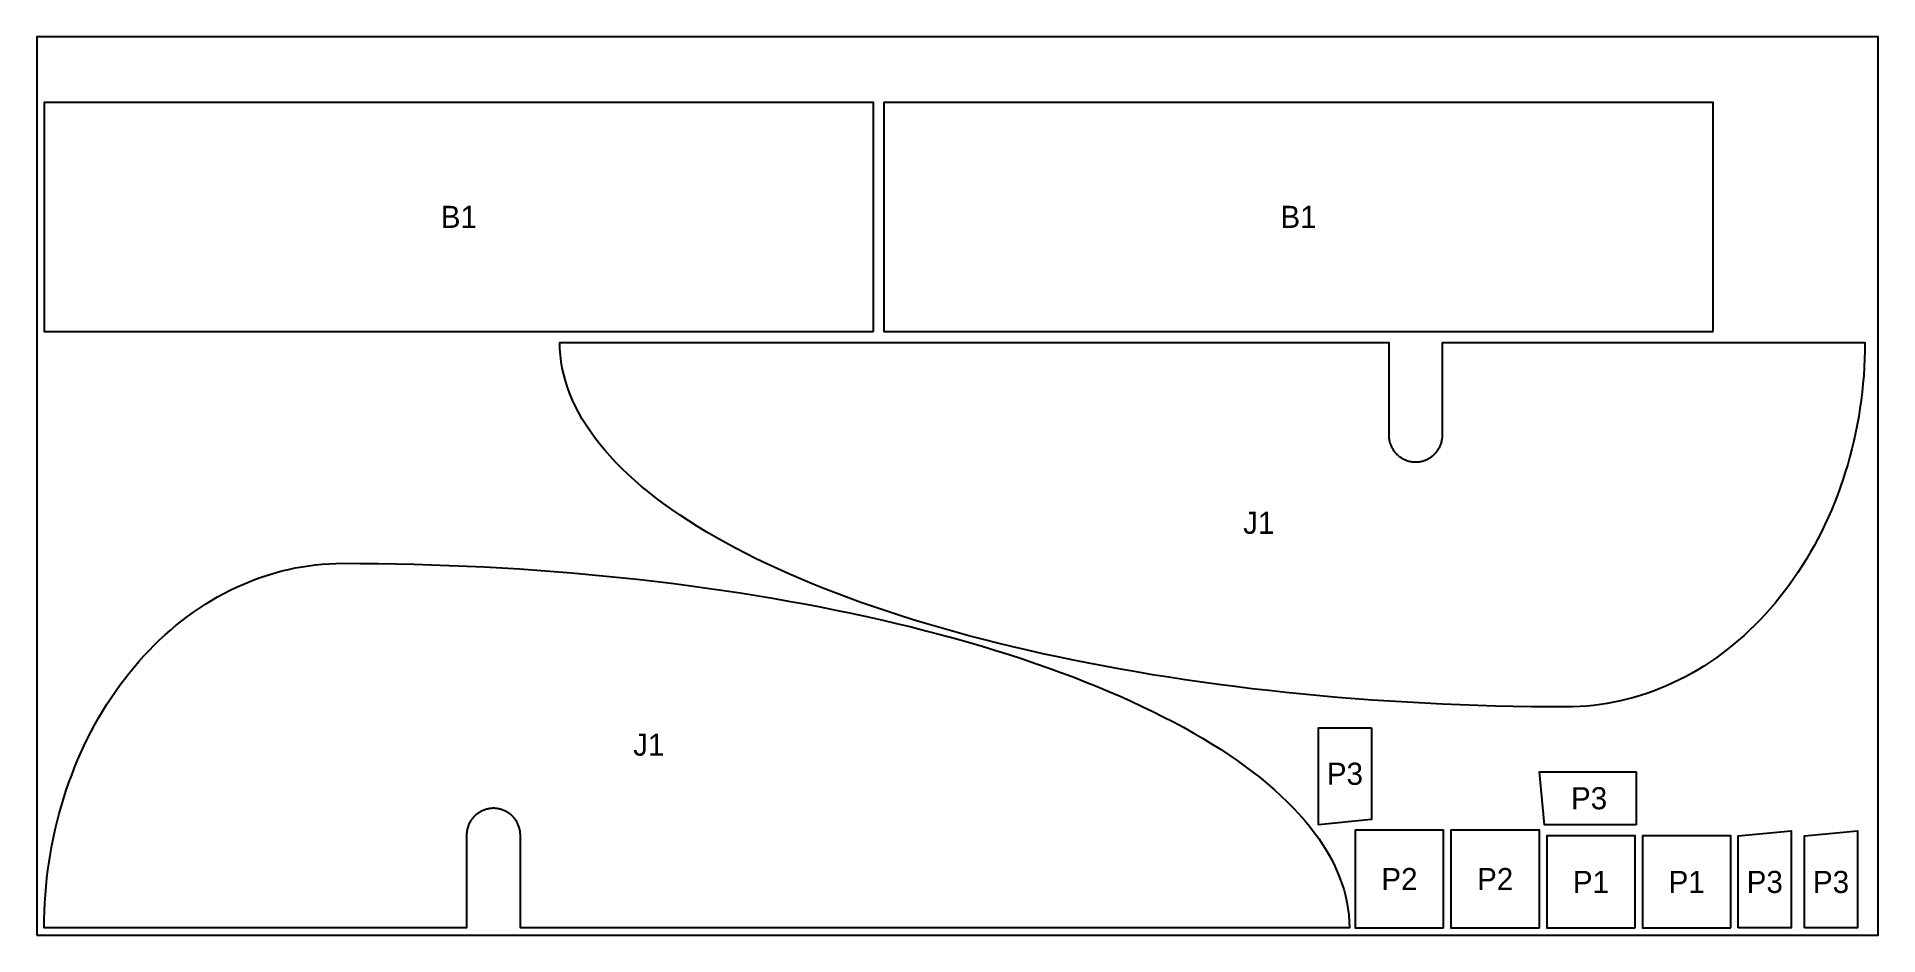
# Model space of a CAD drawing. Header units: millimetres. Extents: x 0 to 2500, y 0 to 1220.
import ezdxf
from ezdxf.enums import TextEntityAlignment as Align

# ---------------------------------------------------------------- set-up
doc = ezdxf.new("R2010")
doc.units = ezdxf.units.MM
for name, color, linetype in [('DECOUPE', 1, 'Continuous'), ('PANNEAU', 8, 'Continuous'), ('REPERES', 5, 'Continuous')]:
    doc.layers.add(name, color=color, linetype=linetype)

msp = doc.modelspace()

# ---------------------------------------------------------------- linework, layer by layer
at = {"layer": 'DECOUPE'}
for points in [[(1136, 820), (1136, 1131), (10, 1131), (10, 820)], [(2276, 820), (2276, 1131), (1150, 1131), (1150, 820)], [(2481.89, 793.73), (2481.58, 782.47), (2481.06, 771.22), (2480.32, 759.99), (2479.38, 748.78), (2478.23, 737.6), (2476.87, 726.45), (2475.3, 715.35), (2473.52, 704.29), (2471.54, 693.28), (2469.36, 682.34), (2466.97, 671.45), (2464.38, 660.64), (2461.59, 649.89), (2458.6, 639.23), (2455.41, 628.66), (2452.03, 618.18), (2448.45, 607.79), (2444.68, 597.51), (2440.72, 587.33), (2436.57, 577.27), (2432.23, 567.32), (2427.71, 557.5), (2423, 547.81), (2418.12, 538.25), (2413.06, 528.82), (2407.83, 519.54), (2402.42, 510.41), (2396.85, 501.43), (2391.11, 492.61), (2385.2, 483.95), (2379.14, 475.46), (2372.92, 467.14), (2366.55, 458.99), (2360.02, 451.02), (2353.35, 443.24), (2346.54, 435.64), (2339.59, 428.23), (2332.5, 421.02), (2325.28, 414.01), (2317.92, 407.2), (2310.45, 400.6), (2302.85, 394.21), (2295.14, 388.03), (2287.31, 382.06), (2279.37, 376.32), (2271.33, 370.79), (2263.19, 365.5), (2254.95, 360.43), (2246.62, 355.59), (2238.2, 350.98), (2229.7, 346.61), (2221.12, 342.48), (2212.46, 338.58), (2203.73, 334.93), (2194.94, 331.52), (2186.08, 328.36), (2177.17, 325.44), (2168.21, 322.77), (2159.2, 320.35), (2150.15, 318.19), (2141.05, 316.27), (2131.93, 314.61), (2122.78, 313.2), (2113.6, 312.05), (2104.4, 311.15), (2095.19, 310.51), (2085.97, 310.13), (2076.75, 310), (2052.63, 310.08), (2028.51, 310.31), (2004.42, 310.69), (1980.34, 311.23), (1956.29, 311.93), (1932.28, 312.77), (1908.32, 313.77), (1884.41, 314.93), (1860.56, 316.23), (1836.78, 317.69), (1813.07, 319.3), (1789.44, 321.06), (1765.9, 322.97), (1742.46, 325.03), (1719.13, 327.25), (1695.9, 329.61), (1672.79, 332.11), (1649.81, 334.77), (1626.97, 337.57), (1604.26, 340.52), (1581.7, 343.61), (1559.29, 346.85), (1537.05, 350.23), (1514.97, 353.75), (1493.07, 357.41), (1471.35, 361.21), (1449.82, 365.15), (1428.48, 369.22), (1407.35, 373.44), (1386.42, 377.78), (1365.71, 382.26), (1345.22, 386.87), (1324.96, 391.61), (1304.93, 396.48), (1285.15, 401.48), (1265.61, 406.6), (1246.32, 411.85), (1227.29, 417.22), (1208.53, 422.71), (1190.03, 428.32), (1171.82, 434.04), (1153.88, 439.88), (1136.23, 445.84), (1118.88, 451.91), (1101.82, 458.08), (1085.07, 464.37), (1068.62, 470.76), (1052.49, 477.26), (1036.68, 483.86), (1021.19, 490.55), (1006.04, 497.35), (991.21, 504.24), (976.72, 511.23), (962.58, 518.3), (948.78, 525.47), (935.34, 532.72), (922.25, 540.06), (909.52, 547.48), (897.15, 554.98), (885.15, 562.56), (873.52, 570.22), (862.27, 577.94), (851.39, 585.74), (840.9, 593.61), (830.79, 601.54), (821.07, 609.53), (811.74, 617.59), (802.81, 625.71), (794.27, 633.88), (786.13, 642.1), (778.39, 650.38), (771.06, 658.7), (764.13, 667.07), (757.62, 675.48), (751.51, 683.93), (745.82, 692.42), (740.54, 700.94), (735.68, 709.5), (731.23, 718.09), (727.21, 726.7), (723.6, 735.34), (720.42, 744), (717.66, 752.68), (715.32, 761.37), (713.4, 770.08), (711.92, 778.8), (710.85, 787.53), (710.21, 796.26), (710, 805), (1835.5, 805), (1835.5, 679.2), (1835.52, 678), (1835.58, 676.81), (1835.68, 675.62), (1835.81, 674.43), (1835.99, 673.25), (1836.2, 672.08), (1836.45, 670.91), (1836.74, 669.75), (1837.07, 668.6), (1837.44, 667.47), (1837.84, 666.34), (1838.28, 665.23), (1838.75, 664.13), (1839.26, 663.05), (1839.81, 661.99), (1840.39, 660.95), (1841, 659.92), (1841.65, 658.92), (1842.33, 657.94), (1843.04, 656.98), (1843.79, 656.04), (1844.56, 655.13), (1845.36, 654.25), (1846.19, 653.39), (1847.05, 652.56), (1847.93, 651.76), (1848.84, 650.98), (1849.78, 650.24), (1850.74, 649.53), (1851.72, 648.85), (1852.73, 648.2), (1853.75, 647.59), (1854.79, 647.01), (1855.86, 646.46), (1856.94, 645.95), (1858.03, 645.48), (1859.14, 645.04), (1860.27, 644.64), (1861.4, 644.27), (1862.55, 643.94), (1863.71, 643.65), (1864.88, 643.4), (1866.05, 643.19), (1867.24, 643.01), (1868.42, 642.87), (1869.61, 642.78), (1870.81, 642.72), (1872, 642.7), (1873.19, 642.72), (1874.39, 642.78), (1875.58, 642.87), (1876.76, 643.01), (1877.95, 643.19), (1879.12, 643.4), (1880.29, 643.65), (1881.45, 643.94), (1882.6, 644.27), (1883.73, 644.64), (1884.86, 645.04), (1885.97, 645.48), (1887.06, 645.95), (1888.14, 646.46), (1889.21, 647.01), (1890.25, 647.59), (1891.27, 648.2), (1892.28, 648.85), (1893.26, 649.53), (1894.22, 650.24), (1895.16, 650.98), (1896.07, 651.76), (1896.95, 652.56), (1897.81, 653.39), (1898.64, 654.25), (1899.44, 655.13), (1900.21, 656.04), (1900.96, 656.98), (1901.67, 657.94), (1902.35, 658.92), (1903, 659.92), (1903.61, 660.95), (1904.19, 661.99), (1904.74, 663.05), (1905.25, 664.13), (1905.72, 665.23), (1906.16, 666.34), (1906.56, 667.47), (1906.93, 668.6), (1907.26, 669.75), (1907.55, 670.91), (1907.8, 672.08), (1908.01, 673.25), (1908.19, 674.43), (1908.32, 675.62), (1908.42, 676.81), (1908.48, 678), (1908.5, 679.2), (1908.5, 805), (2482, 805)], [(10.11, 21.27), (10.42, 32.53), (10.94, 43.78), (11.68, 55.01), (12.62, 66.22), (13.77, 77.4), (15.13, 88.55), (16.7, 99.65), (18.48, 110.71), (20.46, 121.72), (22.64, 132.66), (25.03, 143.55), (27.62, 154.36), (30.41, 165.11), (33.4, 175.77), (36.59, 186.34), (39.97, 196.82), (43.55, 207.21), (47.32, 217.49), (51.28, 227.67), (55.43, 237.73), (59.77, 247.68), (64.29, 257.5), (69, 267.19), (73.88, 276.75), (78.94, 286.18), (84.17, 295.46), (89.58, 304.59), (95.15, 313.57), (100.89, 322.39), (106.8, 331.05), (112.86, 339.54), (119.08, 347.86), (125.45, 356.01), (131.98, 363.98), (138.65, 371.76), (145.46, 379.36), (152.41, 386.77), (159.5, 393.98), (166.72, 400.99), (174.08, 407.8), (181.55, 414.4), (189.15, 420.79), (196.86, 426.97), (204.69, 432.94), (212.63, 438.68), (220.67, 444.21), (228.81, 449.5), (237.05, 454.57), (245.38, 459.41), (253.8, 464.02), (262.3, 468.39), (270.88, 472.52), (279.54, 476.42), (288.27, 480.07), (297.06, 483.48), (305.92, 486.64), (314.83, 489.56), (323.79, 492.23), (332.8, 494.65), (341.85, 496.81), (350.95, 498.73), (360.07, 500.39), (369.22, 501.8), (378.4, 502.95), (387.6, 503.85), (396.81, 504.49), (406.03, 504.87), (415.25, 505), (439.37, 504.92), (463.49, 504.69), (487.58, 504.31), (511.66, 503.77), (535.71, 503.07), (559.72, 502.23), (583.68, 501.23), (607.59, 500.07), (631.44, 498.77), (655.22, 497.31), (678.93, 495.7), (702.56, 493.94), (726.1, 492.03), (749.54, 489.97), (772.87, 487.75), (796.1, 485.39), (819.21, 482.89), (842.19, 480.23), (865.03, 477.43), (887.74, 474.48), (910.3, 471.39), (932.71, 468.15), (954.95, 464.77), (977.03, 461.25), (998.93, 457.59), (1020.65, 453.79), (1042.18, 449.85), (1063.52, 445.78), (1084.65, 441.56), (1105.58, 437.22), (1126.29, 432.74), (1146.78, 428.13), (1167.04, 423.39), (1187.07, 418.52), (1206.85, 413.52), (1226.39, 408.4), (1245.68, 403.15), (1264.71, 397.78), (1283.47, 392.29), (1301.97, 386.68), (1320.18, 380.96), (1338.12, 375.12), (1355.77, 369.16), (1373.12, 363.09), (1390.18, 356.92), (1406.93, 350.63), (1423.38, 344.24), (1439.51, 337.74), (1455.32, 331.14), (1470.81, 324.45), (1485.96, 317.65), (1500.79, 310.76), (1515.28, 303.77), (1529.42, 296.7), (1543.22, 289.53), (1556.66, 282.28), (1569.75, 274.94), (1582.48, 267.52), (1594.85, 260.02), (1606.85, 252.44), (1618.48, 244.78), (1629.73, 237.06), (1640.61, 229.26), (1651.1, 221.39), (1661.21, 213.46), (1670.93, 205.47), (1680.26, 197.41), (1689.19, 189.29), (1697.73, 181.12), (1705.87, 172.9), (1713.61, 164.62), (1720.94, 156.3), (1727.87, 147.93), (1734.38, 139.52), (1740.49, 131.07), (1746.18, 122.58), (1751.46, 114.06), (1756.32, 105.5), (1760.77, 96.91), (1764.79, 88.3), (1768.4, 79.66), (1771.58, 71), (1774.34, 62.32), (1776.68, 53.63), (1778.6, 44.92), (1780.08, 36.2), (1781.15, 27.47), (1781.79, 18.74), (1782, 10), (656.5, 10), (656.5, 135.8), (656.48, 137), (656.42, 138.19), (656.32, 139.38), (656.19, 140.57), (656.01, 141.75), (655.8, 142.92), (655.55, 144.09), (655.26, 145.25), (654.93, 146.4), (654.56, 147.53), (654.16, 148.66), (653.72, 149.77), (653.25, 150.87), (652.74, 151.95), (652.19, 153.01), (651.61, 154.05), (651, 155.08), (650.35, 156.08), (649.67, 157.06), (648.96, 158.02), (648.21, 158.96), (647.44, 159.87), (646.64, 160.75), (645.81, 161.61), (644.95, 162.44), (644.07, 163.24), (643.16, 164.02), (642.22, 164.76), (641.26, 165.47), (640.28, 166.15), (639.27, 166.8), (638.25, 167.41), (637.21, 167.99), (636.14, 168.54), (635.06, 169.05), (633.97, 169.52), (632.86, 169.96), (631.73, 170.36), (630.6, 170.73), (629.45, 171.06), (628.29, 171.35), (627.12, 171.6), (625.95, 171.81), (624.76, 171.99), (623.58, 172.13), (622.39, 172.22), (621.19, 172.28), (620, 172.3), (618.81, 172.28), (617.61, 172.22), (616.42, 172.13), (615.24, 171.99), (614.05, 171.81), (612.88, 171.6), (611.71, 171.35), (610.55, 171.06), (609.4, 170.73), (608.27, 170.36), (607.14, 169.96), (606.03, 169.52), (604.94, 169.05), (603.86, 168.54), (602.79, 167.99), (601.75, 167.41), (600.73, 166.8), (599.72, 166.15), (598.74, 165.47), (597.78, 164.76), (596.84, 164.02), (595.93, 163.24), (595.05, 162.44), (594.19, 161.61), (593.36, 160.75), (592.56, 159.87), (591.79, 158.96), (591.04, 158.02), (590.33, 157.06), (589.65, 156.08), (589, 155.08), (588.39, 154.05), (587.81, 153.01), (587.26, 151.95), (586.75, 150.87), (586.28, 149.77), (585.84, 148.66), (585.44, 147.53), (585.07, 146.4), (584.74, 145.25), (584.45, 144.09), (584.2, 142.92), (583.99, 141.75), (583.81, 140.57), (583.68, 139.38), (583.58, 138.19), (583.52, 137), (583.5, 135.8), (583.5, 10), (10, 10)], [(1812, 281.58), (1812, 156.88), (1740, 150), (1740, 281.58)], [(2171.58, 150), (2046.88, 150), (2040, 222), (2171.58, 222)], [(1910, 10), (1910, 142.44), (1790, 142.44), (1790, 10)], [(2040, 10), (2040, 142.44), (1920, 142.44), (1920, 10)], [(2170, 10), (2170, 134.7), (2050, 134.7), (2050, 10)], [(2300, 10), (2300, 134.7), (2180, 134.7), (2180, 10)], [(2310, 10), (2310, 134.7), (2382, 141.58), (2382, 10)], [(2400, 10), (2400, 134.7), (2472, 141.58), (2472, 10)]]:
    msp.add_lwpolyline(points, close=True, dxfattribs=at)
at = {"layer": 'PANNEAU'}
msp.add_lwpolyline([(0, 0), (2500, 0), (2500, 1220), (0, 1220)], close=True, dxfattribs=at)

# ---------------------------------------------------------------- texts
at = {"layer": 'REPERES'}
for s, p in [('B1', (573, 975.5)), ('B1', (1713, 975.5)), ('J1', (1659.01, 560.03)), ('J1', (830.87, 258.76)), ('P3', (1776, 219.23)), ('P3', (2107.51, 186)), ('P2', (1850, 76.22)), ('P2', (1980, 76.22)), ('P1', (2110, 72.35)), ('P1', (2240, 72.35)), ('P3', (2346, 72.35)), ('P3', (2436, 72.35))]:
    msp.add_text(s, height=30, dxfattribs=at).set_placement(p, align=Align.MIDDLE_CENTER)

doc.saveas('drawing.dxf')
